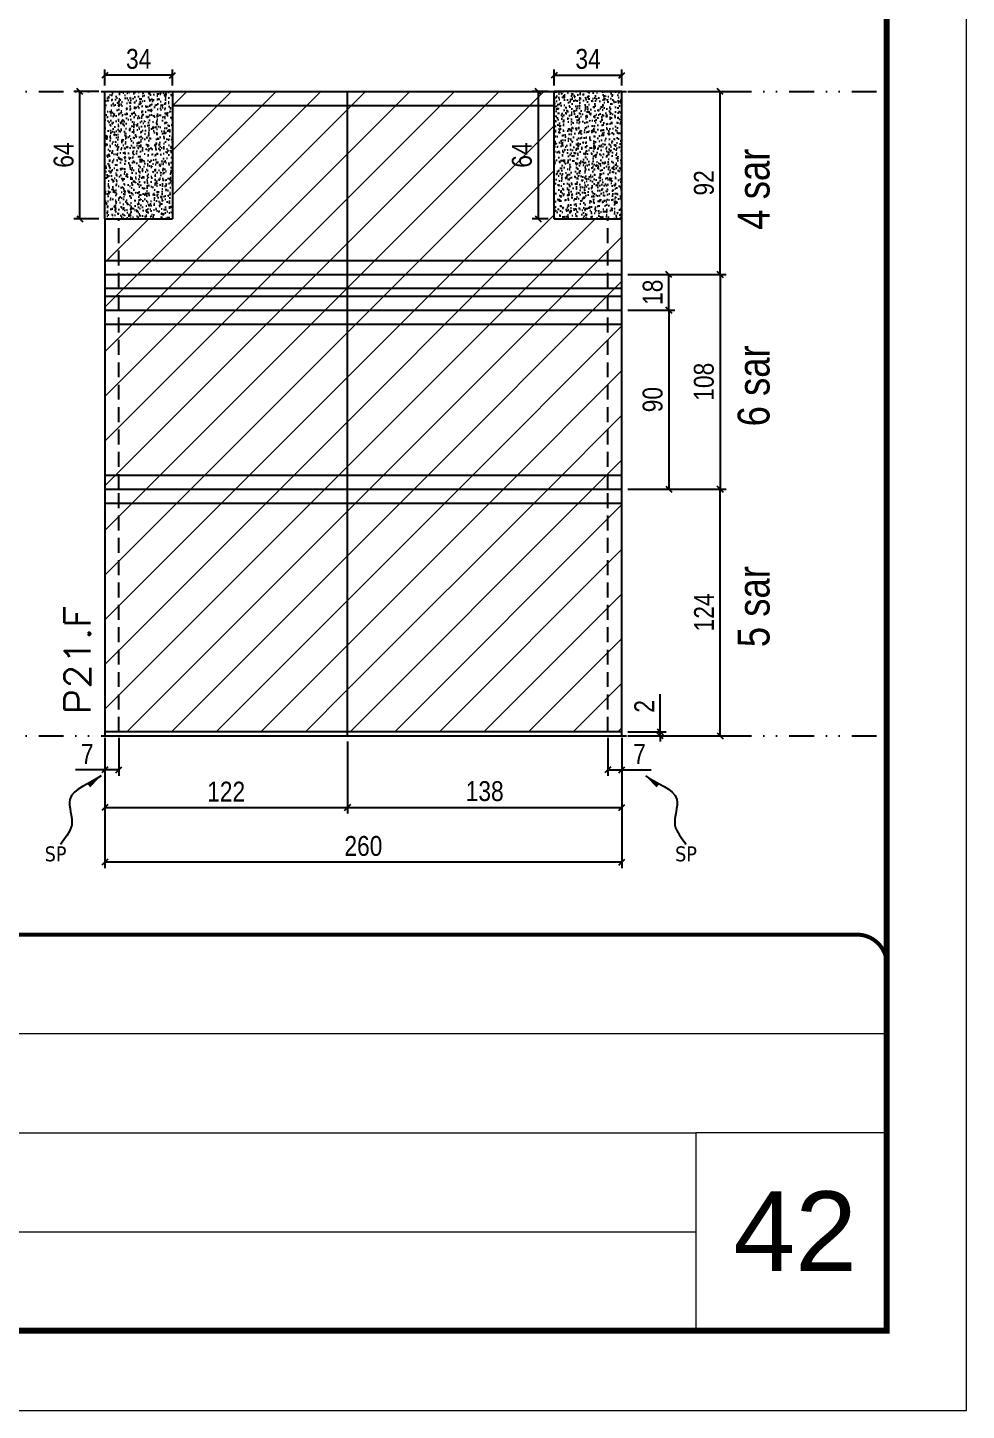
# Model space of a CAD drawing. Extents: x 14400 to 27878, y -21631 to 6985.
# Drawn here: x 17011 to 17483, y -5551 to -4856 of the extents above; entities that cross this region are included whole.
import ezdxf

# ---------------------------------------------------------------- set-up
doc = ezdxf.new("R2010")
doc.units = 0
for name, pattern in [('CONTINUO', [0]), ('DASHED', [0.75, 0.5, -0.25]), ('DIVIDE2', [0.625, 0.25, -0.125, 0, -0.125, 0, -0.125]), ('HIDDEN', [0.375, 0.25, -0.125])]:
    doc.linetypes.add(name, pattern=pattern)
for name, color, linetype, lineweight in [('CARIMBO', 255, 'Continuous', 9), ('Folhas', 255, 'Continuous', 9), ('Hachura', 251, 'Continuous', 9), ('SARRAFO DE PRESSAO', 251, 'DASHED', 9), ('Texto Seção', 7, 'Continuous', 15)]:
    doc.layers.add(name, color=color, linetype=linetype, lineweight=lineweight)
for name, color, linetype in [('COTA', 241, 'Continuous'), ('NOMENCLATURA', 7, 'Continuous'), ('Nível', 160, 'Continuous'), ('Painéis', 200, 'Continuous'), ('SARR_2.2x7', 40, 'Continuous'), ('Sarrafo de Pressão', 42, 'HIDDEN'), ('texto', 7, 'Continuous')]:
    doc.layers.add(name, color=color, linetype=linetype)
doc.styles.add('ARIAL', font='arial.ttf')
doc.styles.add('ARIAL_NARROW', font='ARIALN.TTF', dxfattribs={"height": 0.2})
doc.styles.add('COTA TECNICA', font='techl___.ttf', dxfattribs={"height": 10})
doc.styles.add('COTA TECNICA-50', font='techl___.ttf', dxfattribs={"height": 10})
doc.styles.add('REGUA-120', font='ROMANS.shx', dxfattribs={"height": 15})
doc.styles.get("Standard").update_dxf_attribs({"font": 'arial.ttf'})
doc.dimstyles.new('COTA PAINEL-50', dxfattribs={"dimtxt": 10, "dimasz": 3, "dimexe": 3, "dimexo": 3, "dimgap": 3, "dimtad": 1, "dimdec": 1, "dimzin": 12, "dimdsep": 46, "dimtxsty": 'COTA TECNICA-50', "dimblk1": 'OBLIQUE', "dimblk2": 'OBLIQUE', "dimsah": 1, "dimcen": 0.9, "dimclrd": 4, "dimclre": 4, "dimclrt": 240, "dimadec": 1, "dimazin": 3, "dimtfac": 1, "dimtdec": 1, "dimtmove": 0, "dimatfit": 3, "dimfxl": 1, "dimtolj": 1, "dimtzin": 12, "dimarcsym": 0})
doc.dimstyles.new('PAINEL', dxfattribs={"dimtxt": 10, "dimasz": 3, "dimexe": 3, "dimexo": 3, "dimgap": 3, "dimtad": 1, "dimdec": 1, "dimzin": 12, "dimdsep": 46, "dimtxsty": 'COTA TECNICA', "dimblk1": 'OBLIQUE', "dimblk2": 'OBLIQUE', "dimsah": 1, "dimcen": 0.9, "dimclrd": 4, "dimclre": 4, "dimclrt": 240, "dimadec": 1, "dimazin": 3, "dimtfac": 1, "dimtdec": 1, "dimtmove": 0, "dimatfit": 3, "dimfxl": 1, "dimtolj": 1, "dimtzin": 12, "dimarcsym": 0})
doc.dimstyles.get("Standard").update_dxf_attribs({"dimtxt": 0.18, "dimasz": 0.18, "dimexe": 0.18, "dimexo": 0.0625, "dimgap": 0.09, "dimtad": 0, "dimtih": 1, "dimtoh": 1, "dimdec": 4, "dimzin": 0, "dimdsep": 46, "dimtxsty": 'Standard', "dimcen": 0.09, "dimadec": 0, "dimazin": 0, "dimtfac": 1, "dimtdec": 4, "dimtofl": 0, "dimtmove": 0, "dimatfit": 3, "dimfxl": 1, "dimtolj": 1, "dimtzin": 0, "dimarcsym": 0})

# ---------------------------------------------------------------- blocks, each defined once
blk = doc.blocks.new('9999999999')
at = {"color": 30, "linetype": 'CONTINUO'}
for p, q in [((98564.56, 34379.64), (99583.98, 34379.64)), ((98564.56, 34329.83), (99487.98, 34329.83)), ((99583.98, 34329.83), (99487.98, 34329.83)), ((99487.98, 34329.83), (99487.98, 34230.21)), ((98564.56, 34280.02), (99487.98, 34280.02))]:
    blk.add_line(p, q, dxfattribs=at)
at = {"color": 30, "linetype": 'CONTINUO', "const_width": 2}
blk.add_lwpolyline([(99583.98, 34230.21), (99583.98, 34414.45, 0.414214), (99568.98, 34429.45), (98228.98, 34429.45, 0.414214), (98213.98, 34414.45), (98213.98, 34245.21, 0.414214), (98228.98, 34230.21), (99583.98, 34230.21)], format="xyb", dxfattribs=at)
at = {"layer": 'Folhas'}
blk.add_lwpolyline([(98138.98, 34190.21), (99623.98, 34190.21), (99623.98, 35240.21), (98138.98, 35240.21)], close=True, dxfattribs=at)
at = {"layer": 'Folhas', "color": 30, "const_width": 3}
blk.add_lwpolyline([(98213.98, 34230.21), (99583.98, 34230.21), (99583.98, 35200.21), (98213.98, 35200.21)], close=True, dxfattribs=at)
blk = doc.blocks.new('_Oblique')
at = {"color": 0, "linetype": 'ByBlock', "lineweight": -2}
blk.add_line((-0.5, -0.5), (0.5, 0.5), dxfattribs=at)
blk = doc.blocks.new('*D1452')
at = {"layer": 'COTA', "color": 4, "lineweight": -2, "transparency": 16777216}
for p, q in [((17050.25, -5212.74), (17050.25, -5278.36)), ((17310.25, -5212.74), (17310.25, -5278.36)), ((17310.25, -5275.36), (17050.25, -5275.36))]:
    blk.add_line(p, q, dxfattribs=at)
at = {"layer": 'Defpoints', "color": 0, "transparency": 16777216}
for p in [(17050.25, -5209.74), (17310.25, -5209.74), (17050.25, -5275.36)]:
    blk.add_point(p, dxfattribs=at)
at = {"layer": 'COTA', "color": 4, "lineweight": -2, "transparency": 16777216, "xscale": 3, "yscale": 3, "zscale": 3, "rotation": 180}
blk.add_blockref('_Oblique', (17050.25, -5275.36), dxfattribs=at)
at = {"layer": 'COTA', "color": 4, "lineweight": -2, "transparency": 16777216, "xscale": 3, "yscale": 3, "zscale": 3}
blk.add_blockref('_Oblique', (17310.25, -5275.36), dxfattribs=at)
at = {"layer": 'COTA', "color": 240, "transparency": 16777216, "insert": (17180.25, -5267.26), "char_height": 10, "attachment_point": 5, "style": 'COTA TECNICA'}
blk.add_mtext('\\A1;260', dxfattribs=at)
blk = doc.blocks.new('*D1453')
at = {"layer": 'COTA', "color": 4, "lineweight": -2, "transparency": 16777216}
for p, q in [((17303.25, -5212.74), (17303.25, -5231.98)), ((17310.25, -5214.74), (17310.25, -5231.98)), ((17303.25, -5228.98), (17310.25, -5228.98)), ((17310.25, -5228.98), (17324.98, -5228.98))]:
    blk.add_line(p, q, dxfattribs=at)
at = {"layer": 'Defpoints', "color": 0, "transparency": 16777216}
for p in [(17303.25, -5209.74), (17310.25, -5211.74), (17310.25, -5228.98)]:
    blk.add_point(p, dxfattribs=at)
at = {"layer": 'COTA', "color": 4, "lineweight": -2, "transparency": 16777216, "xscale": 3, "yscale": 3, "zscale": 3, "rotation": 180}
blk.add_blockref('_Oblique', (17303.25, -5228.98), dxfattribs=at)
at = {"layer": 'COTA', "color": 4, "lineweight": -2, "transparency": 16777216, "xscale": 3, "yscale": 3, "zscale": 3}
blk.add_blockref('_Oblique', (17310.25, -5228.98), dxfattribs=at)
at = {"layer": 'COTA', "color": 240, "transparency": 16777216, "insert": (17319.12, -5220.91), "char_height": 10, "attachment_point": 5, "style": 'COTA TECNICA-50'}
blk.add_mtext('\\A1;7', dxfattribs=at)
blk = doc.blocks.new('*D1454')
at = {"layer": 'COTA', "color": 4, "lineweight": -2, "transparency": 16777216}
for p, q in [((17050.25, -5214.74), (17050.25, -5231.98)), ((17057.25, -5212.74), (17057.25, -5231.98)), ((17050.25, -5228.98), (17035.52, -5228.98)), ((17057.25, -5228.98), (17050.25, -5228.98))]:
    blk.add_line(p, q, dxfattribs=at)
at = {"layer": 'Defpoints', "color": 0, "transparency": 16777216}
for p in [(17050.25, -5211.74), (17057.25, -5209.74), (17050.25, -5228.98)]:
    blk.add_point(p, dxfattribs=at)
at = {"layer": 'COTA', "color": 4, "lineweight": -2, "transparency": 16777216, "xscale": 3, "yscale": 3, "zscale": 3, "rotation": 180}
blk.add_blockref('_Oblique', (17050.25, -5228.98), dxfattribs=at)
at = {"layer": 'COTA', "color": 4, "lineweight": -2, "transparency": 16777216, "xscale": 3, "yscale": 3, "zscale": 3}
blk.add_blockref('_Oblique', (17057.25, -5228.98), dxfattribs=at)
at = {"layer": 'COTA', "color": 240, "transparency": 16777216, "insert": (17041.39, -5220.91), "char_height": 10, "attachment_point": 5, "style": 'COTA TECNICA-50'}
blk.add_mtext('\\A1;7', dxfattribs=at)
blk = doc.blocks.new('*D1455')
at = {"layer": 'COTA', "color": 4, "lineweight": -2, "transparency": 16777216}
for p, q in [((17329.51, -5209.74), (17329.51, -5190.94)), ((17313.25, -5209.74), (17332.51, -5209.74)), ((17313.25, -5211.74), (17332.51, -5211.74)), ((17329.51, -5211.74), (17329.51, -5209.74)), ((17329.51, -5211.74), (17329.51, -5214.74))]:
    blk.add_line(p, q, dxfattribs=at)
at = {"layer": 'Defpoints', "color": 0, "transparency": 16777216}
for p in [(17310.25, -5209.74), (17310.25, -5211.74), (17329.51, -5211.74)]:
    blk.add_point(p, dxfattribs=at)
at = {"layer": 'COTA', "color": 4, "lineweight": -2, "transparency": 16777216, "xscale": 3, "yscale": 3, "zscale": 3}
for p, rotation in [((17329.51, -5209.74), 270), ((17329.51, -5211.74), 90)]:
    blk.add_blockref('_Oblique', p, dxfattribs=dict(at, rotation=rotation))
at = {"layer": 'COTA', "color": 240, "transparency": 16777216, "insert": (17321.51, -5196.99), "char_height": 10, "attachment_point": 5, "rotation": 90, "style": 'COTA TECNICA-50'}
blk.add_mtext('\\A1;2', dxfattribs=at)
blk = doc.blocks.new('*D1471')
at = {"layer": 'COTA', "color": 4, "linetype": 'ByBlock', "lineweight": -2, "transparency": 16777216}
for p, q in [((17313.25, -5087.74), (17362.62, -5087.74)), ((17359.62, -5211.74), (17359.62, -5087.74)), ((17313.25, -5211.74), (17362.62, -5211.74))]:
    blk.add_line(p, q, dxfattribs=at)
at = {"layer": 'Defpoints', "color": 0, "linetype": 'ByBlock', "transparency": 16777216}
for p in [(17310.25, -5087.74), (17359.62, -5087.74), (17310.25, -5211.74)]:
    blk.add_point(p, dxfattribs=at)
at = {"layer": 'COTA', "color": 4, "linetype": 'ByBlock', "lineweight": -2, "transparency": 16777216, "xscale": 3, "yscale": 3, "zscale": 3}
for p, rotation in [((17359.62, -5087.74), 90), ((17359.62, -5211.74), 270)]:
    blk.add_blockref('_Oblique', p, dxfattribs=dict(at, rotation=rotation))
at = {"layer": 'COTA', "color": 240, "linetype": 'ByBlock', "transparency": 16777216, "insert": (17351.55, -5149.74), "char_height": 10, "attachment_point": 5, "rotation": 90, "style": 'COTA TECNICA'}
blk.add_mtext('\\A1;124', dxfattribs=at)
blk = doc.blocks.new('*D1472')
at = {"layer": 'COTA', "color": 4, "linetype": 'ByBlock', "lineweight": -2, "transparency": 16777216}
for p, q in [((17313.25, -5087.74), (17362.62, -5087.74)), ((17359.62, -5211.74), (17359.62, -5087.74)), ((17313.25, -5211.74), (17362.62, -5211.74))]:
    blk.add_line(p, q, dxfattribs=at)
at = {"layer": 'Defpoints', "color": 0, "linetype": 'ByBlock', "transparency": 16777216}
for p in [(17310.25, -5087.74), (17359.62, -5087.74), (17310.25, -5211.74)]:
    blk.add_point(p, dxfattribs=at)
at = {"layer": 'COTA', "color": 4, "linetype": 'ByBlock', "lineweight": -2, "transparency": 16777216, "xscale": 3, "yscale": 3, "zscale": 3}
for p, rotation in [((17359.62, -5087.74), 90), ((17359.62, -5211.74), 270)]:
    blk.add_blockref('_Oblique', p, dxfattribs=dict(at, rotation=rotation))
at = {"layer": 'COTA', "color": 240, "linetype": 'ByBlock', "transparency": 16777216, "insert": (17351.55, -5149.74), "char_height": 10, "attachment_point": 5, "rotation": 90, "style": 'COTA TECNICA'}
blk.add_mtext('\\A1;124', dxfattribs=at)
blk = doc.blocks.new('*D1473')
at = {"layer": 'COTA', "color": 4, "lineweight": -2, "transparency": 16777216}
for p, q in [((17172.25, -5214.74), (17172.25, -5250.92)), ((17310.25, -5214.74), (17310.25, -5250.92)), ((17172.25, -5247.92), (17310.25, -5247.92))]:
    blk.add_line(p, q, dxfattribs=at)
at = {"layer": 'Defpoints', "color": 0, "transparency": 16777216}
for p in [(17172.25, -5211.74), (17310.25, -5211.74), (17310.25, -5247.92)]:
    blk.add_point(p, dxfattribs=at)
at = {"layer": 'COTA', "color": 4, "lineweight": -2, "transparency": 16777216, "xscale": 3, "yscale": 3, "zscale": 3, "rotation": 180}
blk.add_blockref('_Oblique', (17172.25, -5247.92), dxfattribs=at)
at = {"layer": 'COTA', "color": 4, "lineweight": -2, "transparency": 16777216, "xscale": 3, "yscale": 3, "zscale": 3}
blk.add_blockref('_Oblique', (17310.25, -5247.92), dxfattribs=at)
at = {"layer": 'COTA', "color": 240, "transparency": 16777216, "insert": (17241.25, -5239.68), "char_height": 10, "attachment_point": 5, "style": 'COTA TECNICA'}
blk.add_mtext('\\A1;138', dxfattribs=at)
blk = doc.blocks.new('*D1474')
at = {"layer": 'COTA', "color": 4, "lineweight": -2, "transparency": 16777216}
for p, q in [((17050.25, -5214.74), (17050.25, -5250.92)), ((17172.25, -5214.74), (17172.25, -5250.92)), ((17050.25, -5247.92), (17172.25, -5247.92))]:
    blk.add_line(p, q, dxfattribs=at)
at = {"layer": 'Defpoints', "color": 0, "transparency": 16777216}
for p in [(17050.25, -5211.74), (17172.25, -5211.74), (17172.25, -5247.92)]:
    blk.add_point(p, dxfattribs=at)
at = {"layer": 'COTA', "color": 4, "lineweight": -2, "transparency": 16777216, "xscale": 3, "yscale": 3, "zscale": 3, "rotation": 180}
blk.add_blockref('_Oblique', (17050.25, -5247.92), dxfattribs=at)
at = {"layer": 'COTA', "color": 4, "lineweight": -2, "transparency": 16777216, "xscale": 3, "yscale": 3, "zscale": 3}
blk.add_blockref('_Oblique', (17172.25, -5247.92), dxfattribs=at)
at = {"layer": 'COTA', "color": 240, "transparency": 16777216, "insert": (17111.25, -5239.86), "char_height": 10, "attachment_point": 5, "style": 'COTA TECNICA'}
blk.add_mtext('\\A1;122', dxfattribs=at)
blk = doc.blocks.new('*D1479')
at = {"layer": 'COTA', "color": 4, "lineweight": -2, "transparency": 16777216}
for p, q in [((17273.25, -4887.74), (17265.11, -4887.74)), ((17268.11, -4887.74), (17268.11, -4951.74)), ((17273.25, -4951.74), (17265.11, -4951.74))]:
    blk.add_line(p, q, dxfattribs=at)
at = {"layer": 'Defpoints', "color": 0, "transparency": 16777216}
for p in [(17276.25, -4887.74), (17268.11, -4951.74), (17276.25, -4951.74)]:
    blk.add_point(p, dxfattribs=at)
at = {"layer": 'COTA', "color": 4, "lineweight": -2, "transparency": 16777216, "xscale": 3, "yscale": 3, "zscale": 3}
for p, rotation in [((17268.11, -4887.74), 90), ((17268.11, -4951.74), 270)]:
    blk.add_blockref('_Oblique', p, dxfattribs=dict(at, rotation=rotation))
at = {"layer": 'COTA', "color": 240, "transparency": 16777216, "insert": (17260.01, -4919.74), "char_height": 10, "attachment_point": 5, "rotation": 90, "style": 'COTA TECNICA'}
blk.add_mtext('\\A1;64', dxfattribs=at)
blk = doc.blocks.new('*D1480')
at = {"layer": 'COTA', "color": 4, "lineweight": -2, "transparency": 16777216}
for p, q in [((17276.25, -4884.74), (17276.25, -4876.64)), ((17276.25, -4879.64), (17310.25, -4879.64)), ((17310.25, -4884.74), (17310.25, -4876.64))]:
    blk.add_line(p, q, dxfattribs=at)
at = {"layer": 'Defpoints', "color": 0, "transparency": 16777216}
for p in [(17310.25, -4879.64), (17276.25, -4887.74), (17310.25, -4887.74)]:
    blk.add_point(p, dxfattribs=at)
at = {"layer": 'COTA', "color": 4, "lineweight": -2, "transparency": 16777216, "xscale": 3, "yscale": 3, "zscale": 3, "rotation": 180}
blk.add_blockref('_Oblique', (17276.25, -4879.64), dxfattribs=at)
at = {"layer": 'COTA', "color": 4, "lineweight": -2, "transparency": 16777216, "xscale": 3, "yscale": 3, "zscale": 3}
blk.add_blockref('_Oblique', (17310.25, -4879.64), dxfattribs=at)
at = {"layer": 'COTA', "color": 240, "transparency": 16777216, "insert": (17293.25, -4871.43), "char_height": 10, "attachment_point": 5, "style": 'COTA TECNICA'}
blk.add_mtext('\\A1;34', dxfattribs=at)
blk = doc.blocks.new('*D1491')
at = {"layer": 'COTA', "color": 4, "lineweight": -2, "transparency": 16777216}
for p, q in [((17313.25, -4887.74), (17362.62, -4887.74)), ((17359.62, -4979.74), (17359.62, -4887.74)), ((17313.25, -4979.74), (17362.62, -4979.74))]:
    blk.add_line(p, q, dxfattribs=at)
at = {"layer": 'Defpoints', "color": 0, "transparency": 16777216}
for p in [(17310.25, -4887.74), (17359.62, -4887.74), (17310.25, -4979.74)]:
    blk.add_point(p, dxfattribs=at)
at = {"layer": 'COTA', "color": 4, "lineweight": -2, "transparency": 16777216, "xscale": 3, "yscale": 3, "zscale": 3}
for p, rotation in [((17359.62, -4887.74), 90), ((17359.62, -4979.74), 270)]:
    blk.add_blockref('_Oblique', p, dxfattribs=dict(at, rotation=rotation))
at = {"layer": 'COTA', "color": 240, "transparency": 16777216, "insert": (17351.53, -4933.74), "char_height": 10, "attachment_point": 5, "rotation": 90, "style": 'COTA TECNICA'}
blk.add_mtext('\\A1;92', dxfattribs=at)
blk = doc.blocks.new('*D1492')
at = {"layer": 'COTA', "color": 4, "lineweight": -2, "transparency": 16777216}
for p, q in [((17050.25, -4884.74), (17050.25, -4876.64)), ((17084.25, -4879.64), (17050.25, -4879.64)), ((17084.25, -4884.74), (17084.25, -4876.64))]:
    blk.add_line(p, q, dxfattribs=at)
at = {"layer": 'Defpoints', "color": 0, "transparency": 16777216}
for p in [(17050.25, -4879.64), (17050.25, -4887.74), (17084.25, -4887.74)]:
    blk.add_point(p, dxfattribs=at)
at = {"layer": 'COTA', "color": 4, "lineweight": -2, "transparency": 16777216, "xscale": 3, "yscale": 3, "zscale": 3, "rotation": 180}
blk.add_blockref('_Oblique', (17050.25, -4879.64), dxfattribs=at)
at = {"layer": 'COTA', "color": 4, "lineweight": -2, "transparency": 16777216, "xscale": 3, "yscale": 3, "zscale": 3}
blk.add_blockref('_Oblique', (17084.25, -4879.64), dxfattribs=at)
at = {"layer": 'COTA', "color": 240, "transparency": 16777216, "insert": (17067.25, -4871.43), "char_height": 10, "attachment_point": 5, "style": 'COTA TECNICA'}
blk.add_mtext('\\A1;34', dxfattribs=at)
blk = doc.blocks.new('*D1493')
at = {"layer": 'COTA', "color": 4, "lineweight": -2, "transparency": 16777216}
for p, q in [((17047.25, -4887.74), (17034.67, -4887.74)), ((17037.67, -4951.74), (17037.67, -4887.74)), ((17047.25, -4951.74), (17034.67, -4951.74))]:
    blk.add_line(p, q, dxfattribs=at)
at = {"layer": 'Defpoints', "color": 0, "transparency": 16777216}
for p in [(17037.67, -4887.74), (17050.25, -4887.74), (17050.25, -4951.74)]:
    blk.add_point(p, dxfattribs=at)
at = {"layer": 'COTA', "color": 4, "lineweight": -2, "transparency": 16777216, "xscale": 3, "yscale": 3, "zscale": 3}
for p, rotation in [((17037.67, -4887.74), 90), ((17037.67, -4951.74), 270)]:
    blk.add_blockref('_Oblique', p, dxfattribs=dict(at, rotation=rotation))
at = {"layer": 'COTA', "color": 240, "transparency": 16777216, "insert": (17029.57, -4919.74), "char_height": 10, "attachment_point": 5, "rotation": 90, "style": 'COTA TECNICA'}
blk.add_mtext('\\A1;64', dxfattribs=at)
blk = doc.blocks.new('*D1594')
at = {"layer": 'COTA', "color": 4, "lineweight": -2, "transparency": 16777216}
for p, q in [((17313.25, -4979.74), (17362.62, -4979.74)), ((17359.62, -4979.74), (17359.62, -5087.74)), ((17313.25, -5087.74), (17362.62, -5087.74))]:
    blk.add_line(p, q, dxfattribs=at)
at = {"layer": 'Defpoints', "color": 0, "transparency": 16777216}
for p in [(17310.25, -4979.74), (17310.25, -5087.74), (17359.62, -5087.74)]:
    blk.add_point(p, dxfattribs=at)
at = {"layer": 'COTA', "color": 4, "lineweight": -2, "transparency": 16777216, "xscale": 3, "yscale": 3, "zscale": 3}
for p, rotation in [((17359.62, -4979.74), 90), ((17359.62, -5087.74), 270)]:
    blk.add_blockref('_Oblique', p, dxfattribs=dict(at, rotation=rotation))
at = {"layer": 'COTA', "color": 240, "transparency": 16777216, "insert": (17351.49, -5033.74), "char_height": 10, "attachment_point": 5, "rotation": 90, "style": 'COTA TECNICA'}
blk.add_mtext('\\A1;108', dxfattribs=at)
blk = doc.blocks.new('*D1595')
at = {"layer": 'COTA', "color": 4, "lineweight": -2, "transparency": 16777216}
for p, q in [((17313.25, -4997.74), (17336.88, -4997.74)), ((17333.88, -4997.74), (17333.88, -5087.74)), ((17313.25, -5087.74), (17336.88, -5087.74))]:
    blk.add_line(p, q, dxfattribs=at)
at = {"layer": 'Defpoints', "color": 0, "transparency": 16777216}
for p in [(17310.25, -4997.74), (17310.25, -5087.74), (17333.88, -5087.74)]:
    blk.add_point(p, dxfattribs=at)
at = {"layer": 'COTA', "color": 4, "lineweight": -2, "transparency": 16777216, "xscale": 3, "yscale": 3, "zscale": 3}
for p, rotation in [((17333.88, -4997.74), 90), ((17333.88, -5087.74), 270)]:
    blk.add_blockref('_Oblique', p, dxfattribs=dict(at, rotation=rotation))
at = {"layer": 'COTA', "color": 240, "transparency": 16777216, "insert": (17325.75, -5042.74), "char_height": 10, "attachment_point": 5, "rotation": 90, "style": 'COTA TECNICA'}
blk.add_mtext('\\A1;90', dxfattribs=at)
blk = doc.blocks.new('*D1596')
at = {"layer": 'COTA', "color": 4, "lineweight": -2, "transparency": 16777216}
for p, q in [((17313.25, -4979.74), (17336.88, -4979.74)), ((17333.88, -4997.74), (17333.88, -4979.74)), ((17313.25, -4997.74), (17336.88, -4997.74))]:
    blk.add_line(p, q, dxfattribs=at)
at = {"layer": 'Defpoints', "color": 0, "transparency": 16777216}
for p in [(17310.25, -4979.74), (17333.88, -4979.74), (17310.25, -4997.74)]:
    blk.add_point(p, dxfattribs=at)
at = {"layer": 'COTA', "color": 4, "lineweight": -2, "transparency": 16777216, "xscale": 3, "yscale": 3, "zscale": 3}
for p, rotation in [((17333.88, -4979.74), 90), ((17333.88, -4997.74), 270)]:
    blk.add_blockref('_Oblique', p, dxfattribs=dict(at, rotation=rotation))
at = {"layer": 'COTA', "color": 240, "transparency": 16777216, "insert": (17325.79, -4988.74), "char_height": 10, "attachment_point": 5, "rotation": 90, "style": 'COTA TECNICA'}
blk.add_mtext('\\A1;18', dxfattribs=at)

msp = doc.modelspace()

# ---------------------------------------------------------------- hatches: boundary and pattern name
at = {"layer": 'COTA'}
h = msp.add_hatch(dxfattribs=at)
h.set_pattern_fill('AR-CONC', color=256, scale=0.03)
h.set_pattern_definition([(50, (-3170, 108), (5.4655401, -0.4781726), [0.5715, -6.2865]), (355, (-3170, 108), (-1.0573026, 5.7317054), [0.4572, -5.0292175]), (100.451445, (-3169.5445, 107.96), (4.4082374, 5.2535326), [0.4857003, -5.3427073]), (46.1842, (-3170, 109.524), (8.1323712, -1.2612698), [0.85725, -9.42975]), (96.635558, (-3169.322, 109.419), (7.122124, 7.4227837), [0.7285507, -8.0140682]), (351.18415, (-3170, 109.524), (7.122124, 7.4227837), [0.685799, -7.543792]), (21, (-3169.238, 109.143), (4.5484317, -3.0679559), [0.5715, -6.2865]), (326, (-3169.238, 109.143), (1.8540609, 5.525639), [0.4572, -5.0292]), (71.451445, (-3168.859, 108.8873), (6.4024926, 2.457683), [0.4857003, -5.3426981]), (37.5, (-3170, 108), (0.0926581, 2.53665117), [0, -4.96824, 0, -5.1054, 0, -5.04825]), (7.5, (-3170, 108), (2.00458988, 3.00541724), [0, -2.91084, 0, -4.85394, 0, -1.92405]), (327.5, (-3171.6993, 108), (4.06771786, -0.17186232), [0, -1.905, 0, -5.9436, 0, -7.8867]), (317.5, (-3172.4613, 108), (4.44387544, 0.76279473), [0, -2.4765, 0, -3.94716, 0, -5.6007])])
h.paths.add_polyline_path([(17084.25, -4887.74), (17050.25, -4887.74), (17050.25, -4951.74), (17084.25, -4951.74)])
h = msp.add_hatch(dxfattribs=at)
h.set_pattern_fill('AR-CONC', color=256, scale=0.03)
h.set_pattern_definition([(50, (-1591, -36), (5.4655401, -0.4781726), [0.5715, -6.2865]), (355, (-1591, -36), (-1.0573026, 5.7317054), [0.4572, -5.0292175]), (100.451445, (-1590.5445, -36.04), (4.4082374, 5.2535326), [0.4857003, -5.3427073]), (46.1842, (-1591, -34.476), (8.1323712, -1.2612698), [0.85725, -9.42975]), (96.635558, (-1590.322, -34.581), (7.122124, 7.4227837), [0.7285507, -8.0140682]), (351.18415, (-1591, -34.476), (7.122124, 7.4227837), [0.685799, -7.543792]), (21, (-1590.238, -34.857), (4.5484317, -3.0679559), [0.5715, -6.2865]), (326, (-1590.238, -34.857), (1.8540609, 5.525639), [0.4572, -5.0292]), (71.451445, (-1589.859, -35.1127), (6.4024926, 2.457683), [0.4857003, -5.3426981]), (37.5, (-1591, -36), (0.0926581, 2.53665117), [0, -4.96824, 0, -5.1054, 0, -5.04825]), (7.5, (-1591, -36), (2.00458988, 3.00541724), [0, -2.91084, 0, -4.85394, 0, -1.92405]), (327.5, (-1592.6993, -36), (4.06771786, -0.17186232), [0, -1.905, 0, -5.9436, 0, -7.8867]), (317.5, (-1593.4613, -36), (4.44387544, 0.7627947), [0, -2.4765, 0, -3.94716, 0, -5.6007])])
h.paths.add_polyline_path([(17276.25, -4951.74), (17310.25, -4951.74), (17310.25, -4887.74), (17276.25, -4887.74)])
at = {"layer": 'Hachura'}
h = msp.add_hatch(dxfattribs=at)
h.set_pattern_fill('ANSI31', color=256, scale=5)
h.paths.add_polyline_path([(14823.75, -4979.74), (14585.75, -4979.74), (14585.75, -5087.74), (14823.75, -5087.74)])
h.paths.add_polyline_path([(15067.75, -4979.74), (14823.75, -4979.74), (14823.75, -5087.74), (15067.75, -5087.74)])
h.paths.add_polyline_path([(15067.75, -4951.74), (14823.75, -4951.74), (14823.75, -4979.74), (15067.75, -4979.74)])
h.paths.add_polyline_path([(14823.75, -4951.74), (14585.75, -4951.74), (14585.75, -4979.74), (14823.75, -4979.74)])
h.paths.add_polyline_path([(15466.49, -4997.74), (15256.49, -4997.74), (15256.49, -5087.74), (15466.49, -5087.74)])
h.paths.add_polyline_path([(15710.49, -4997.74), (15466.49, -4997.74), (15466.49, -5087.74), (15710.49, -5087.74)])
h.paths.add_polyline_path([(15676.49, -4887.74), (15475.49, -4887.74), (15475.49, -4951.74), (15466.49, -4951.74), (15466.49, -4979.74), (15710.49, -4979.74), (15710.49, -4951.74), (15676.49, -4951.74)])
h.paths.add_polyline_path([(15710.49, -4979.74), (15466.49, -4979.74), (15466.49, -4997.74), (15710.49, -4997.74)])
h.paths.add_polyline_path([(15466.49, -4979.74), (15256.49, -4979.74), (15256.49, -4997.74), (15466.49, -4997.74)])
h.paths.add_polyline_path([(16205, -4967.74), (16186, -4967.74), (16186, -5209.74), (16205, -5209.74)])
h.paths.add_polyline_path([(16205, -4951.74), (16186, -4951.74), (16186, -4967.74), (16205, -4967.74)])
h.paths.add_polyline_path([(16425.38, -4951.76), (16401.38, -4951.76), (16401.38, -5059.76), (16425.38, -5059.76)])
h.paths.add_polyline_path([(17310.25, -4997.74), (17172.25, -4997.74), (17172.25, -5087.74), (17310.25, -5087.74)])
h.paths.add_polyline_path([(17276.25, -4887.74), (17172.25, -4887.74), (17172.25, -4979.74), (17310.25, -4979.74), (17310.25, -4951.74), (17276.25, -4951.74)])
h.paths.add_polyline_path([(17310.25, -4979.74), (17172.25, -4979.74), (17172.25, -4997.74), (17310.25, -4997.74)])
h.paths.add_polyline_path([(17172.25, -4887.74), (17084.25, -4887.74), (17084.25, -4951.74), (17050.25, -4951.74), (17050.25, -4979.74), (17172.25, -4979.74)])
h.paths.add_polyline_path([(17172.25, -4979.74), (17050.25, -4979.74), (17050.25, -4997.74), (17172.25, -4997.74)])
h.paths.add_polyline_path([(17172.25, -4997.74), (17050.25, -4997.74), (17050.25, -5087.74), (17172.25, -5087.74)])
h.paths.add_polyline_path([(16843.05, -4997.74), (16613.05, -4997.74), (16613.05, -5087.74), (16843.05, -5087.74)])
h.paths.add_polyline_path([(16843.05, -4979.74), (16613.05, -4979.74), (16613.05, -4997.74), (16843.05, -4997.74)])
h.paths.add_polyline_path([(16843.05, -4887.74), (16647.05, -4887.74), (16647.05, -4951.74), (16613.05, -4951.74), (16613.05, -4979.74), (16843.05, -4979.74)])
h = msp.add_hatch(dxfattribs=at)
h.set_pattern_fill('ANSI31', color=256, scale=5)
h.paths.add_polyline_path([(17172.25, -5087.74), (17050.25, -5087.74), (17050.25, -5209.74), (17172.25, -5209.74)])
h = msp.add_hatch(dxfattribs=at)
h.set_pattern_fill('ANSI31', color=256, scale=5)
h.paths.add_polyline_path([(17310.25, -5087.74), (17172.25, -5087.74), (17172.25, -5209.74), (17310.25, -5209.74)])

# ---------------------------------------------------------------- linework, layer by layer
at = {"layer": 'COTA'}
for p, q in [((17050.25, -4951.74), (17050.25, -4887.74)), ((17050.25, -4887.74), (17084.25, -4887.74)), ((17310.25, -4887.74), (17276.25, -4887.74)), ((17310.25, -4951.74), (17310.25, -4887.74))]:
    msp.add_line(p, q, dxfattribs=at)
at = {"layer": 'Nível', "color": 4, "linetype": 'DIVIDE2', "ltscale": 50}
for p, q in [((16073.47, -4887.74), (17443.47, -4887.74)), ((16073.47, -5211.74), (17443.47, -5211.74))]:
    msp.add_line(p, q, dxfattribs=at)
at = {"layer": 'Painéis'}
for p, q in [((17084.25, -4887.74), (17276.25, -4887.74)), ((17084.25, -4887.74), (17084.25, -4951.74)), ((17172.25, -5211.74), (17172.25, -4887.74)), ((17276.25, -4951.74), (17276.25, -4887.74)), ((17050.25, -4951.74), (17050.25, -5209.74)), ((17050.25, -4951.74), (17084.25, -4951.74)), ((17276.25, -4951.74), (17310.25, -4951.74)), ((17310.25, -5209.74), (17310.25, -4951.74)), ((17050.25, -4979.74), (17310.25, -4979.74)), ((17050.25, -4997.74), (17310.25, -4997.74)), ((17050.25, -5087.74), (17310.25, -5087.74))]:
    msp.add_line(p, q, dxfattribs=at)
msp.add_lwpolyline([(17310.25, -5209.74), (17050.25, -5209.74), (17050.25, -5211.74), (17310.25, -5211.74)], close=True, dxfattribs=at)
at = {"layer": 'SARR_2.2x7'}
for p, q in [((17084.25, -4894.74), (17172.25, -4894.74)), ((17172.25, -4894.74), (17276.25, -4894.74)), ((17050.25, -4972.74), (17172.25, -4972.74)), ((17172.25, -4972.74), (17310.25, -4972.74)), ((17050.25, -4986.74), (17310.25, -4986.74)), ((17050.25, -4990.74), (17310.25, -4990.74)), ((17050.25, -5004.74), (17310.25, -5004.74)), ((17050.25, -5080.74), (17310.25, -5080.74)), ((17050.25, -5094.74), (17310.25, -5094.74))]:
    msp.add_line(p, q, dxfattribs=at)
at = {"layer": 'Sarrafo de Pressão', "ltscale": 30}
for p, q in [((17057.25, -5087.74), (17057.25, -4951.74)), ((17303.25, -5087.74), (17303.25, -4951.74)), ((17057.25, -5209.74), (17057.25, -5087.74)), ((17303.25, -5209.74), (17303.25, -5087.74))]:
    msp.add_line(p, q, dxfattribs=at)

# ---------------------------------------------------------------- block references
at = {"layer": 'SARRAFO DE PRESSAO', "color": 6, "linetype": 'ByBlock'}
msp.add_blockref('9999999999', (-82140.51, -39741.23), dxfattribs=at)

# ---------------------------------------------------------------- texts
at = {"layer": 'CARIMBO', "style": 'ARIAL'}
msp.add_text('42', height=40, dxfattribs=at).set_placement((17366.33, -5480.88))
at = {"layer": 'NOMENCLATURA', "style": 'ARIAL_NARROW'}
for s, p in [('4 sar', (17384.49, -4957.28)), ('6 sar', (17384.49, -5056.18)), ('5 sar', (17384.49, -5167.22))]:
    msp.add_text(s, height=16, rotation=90, dxfattribs=at).set_placement(p)
at = {"layer": 'texto', "color": 0, "char_height": 7.5, "attachment_point": 5}
for insert in [(17025.47, -5271.23), (17342.5, -5271.23)]:
    msp.add_mtext('{\\fTahoma|b0|i0|c0|p34;\\C4;SP}', dxfattribs=dict(at, insert=insert))
at = {"layer": 'Texto Seção', "style": 'REGUA-120', "width": 1.1}
msp.add_text('P21.F', height=13, rotation=90, dxfattribs=at).set_placement((17043, -5200.98))

# ---------------------------------------------------------------- dimensions: what is measured, and where the dimension line sits
at = {"layer": 'COTA'}
for base, p1, p2, dimstyle, picture, middle in [((17050.25, -4879.64), (17084.25, -4887.74), (17050.25, -4887.74), 'PAINEL', '*D1492', (17067.25, -4871.43)), ((17310.25, -4879.64), (17276.25, -4887.74), (17310.25, -4887.74), 'PAINEL', '*D1480', (17293.25, -4871.43)), ((17172.25, -5247.92), (17050.25, -5211.74), (17172.25, -5211.74), 'PAINEL', '*D1474', (17111.25, -5239.86)), ((17310.25, -5228.98), (17303.25, -5209.74), (17310.25, -5211.74), 'COTA PAINEL-50', '*D1453', (17319.12, -5220.91))]:
    dim = msp.add_linear_dim(base=base, p1=p1, p2=p2, dimstyle=dimstyle, dxfattribs=at)
    dim.commit()
    dim.dimension.update_dxf_attribs({"geometry": picture, "text_midpoint": middle})
for base, p1, p2, angle, dimstyle, picture, middle in [((17037.67, -4887.74), (17050.25, -4951.74), (17050.25, -4887.74), 90, 'PAINEL', '*D1493', (17029.57, -4919.74)), ((17268.11, -4951.74), (17276.25, -4887.74), (17276.25, -4951.74), 90, 'PAINEL', '*D1479', (17260.01, -4919.74)), ((17359.62, -4887.74), (17310.25, -4979.74), (17310.25, -4887.74), 90, 'PAINEL', '*D1491', (17351.53, -4933.74)), ((17359.62, -5087.74), (17310.25, -4979.74), (17310.25, -5087.74), 90, 'PAINEL', '*D1594', (17351.49, -5033.74)), ((17333.88, -4979.74), (17310.25, -4997.74), (17310.25, -4979.74), 90, 'PAINEL', '*D1596', (17325.79, -4988.74)), ((17333.88, -5087.74), (17310.25, -4997.74), (17310.25, -5087.74), 90, 'PAINEL', '*D1595', (17325.75, -5042.74)), ((17050.25, -5228.98), (17057.25, -5209.74), (17050.25, -5211.74), 180, 'COTA PAINEL-50', '*D1454', (17041.39, -5220.91))]:
    dim = msp.add_linear_dim(base=base, p1=p1, p2=p2, angle=angle, dimstyle=dimstyle, dxfattribs=at)
    dim.commit()
    dim.dimension.update_dxf_attribs({"geometry": picture, "text_midpoint": middle})
at = {"layer": 'COTA', "linetype": 'ByBlock'}
for picture in ['*D1471', '*D1472']:
    dim = msp.add_aligned_dim(p1=(17310.25, -5211.74), p2=(17310.25, -5087.74), distance=-49.37, dimstyle='PAINEL', dxfattribs=at)
    dim.commit()
    dim.dimension.update_dxf_attribs({"geometry": picture, "text_midpoint": (17351.55, -5149.74)})
at = {"layer": 'COTA'}
dim = msp.add_linear_dim(base=(17329.51, -5211.74), p1=(17310.25, -5209.74), p2=(17310.25, -5211.74), angle=90, dimstyle='COTA PAINEL-50', dxfattribs=at)
dim.commit()
dim.dimension.update_dxf_attribs({"geometry": '*D1455', "text_midpoint": (17329.51, -5196.99), "dimtype": 160})
dim = msp.add_linear_dim(base=(17050.25, -5275.36), p1=(17310.25, -5209.74), p2=(17050.25, -5209.74), angle=180, dimstyle='PAINEL', override={"dimarcsym": 2}, dxfattribs=at)
dim.commit()
dim.dimension.update_dxf_attribs({"geometry": '*D1452', "text_midpoint": (17180.25, -5267.26)})
dim = msp.add_linear_dim(base=(17310.25, -5247.92), p1=(17172.25, -5211.74), p2=(17310.25, -5211.74), dimstyle='PAINEL', override={"dimtmove": 1}, dxfattribs=at)
dim.commit()
dim.dimension.update_dxf_attribs({"geometry": '*D1473', "text_midpoint": (17241.25, -5239.68)})

# ---------------------------------------------------------------- leaders
at = {"layer": 'COTA', "path_type": 1}
for points in [[(17048.42, -5231.92), (17032.64, -5243.76), (17033.56, -5256.76), (17028.01, -5266.54)], [(17322.08, -5231.92), (17337.87, -5243.76), (17336.94, -5256.76), (17342.49, -5266.54)]]:
    msp.add_leader(points, dimstyle='Standard', override={"dimasz": 8}, dxfattribs=at)

doc.saveas('drawing.dxf')
